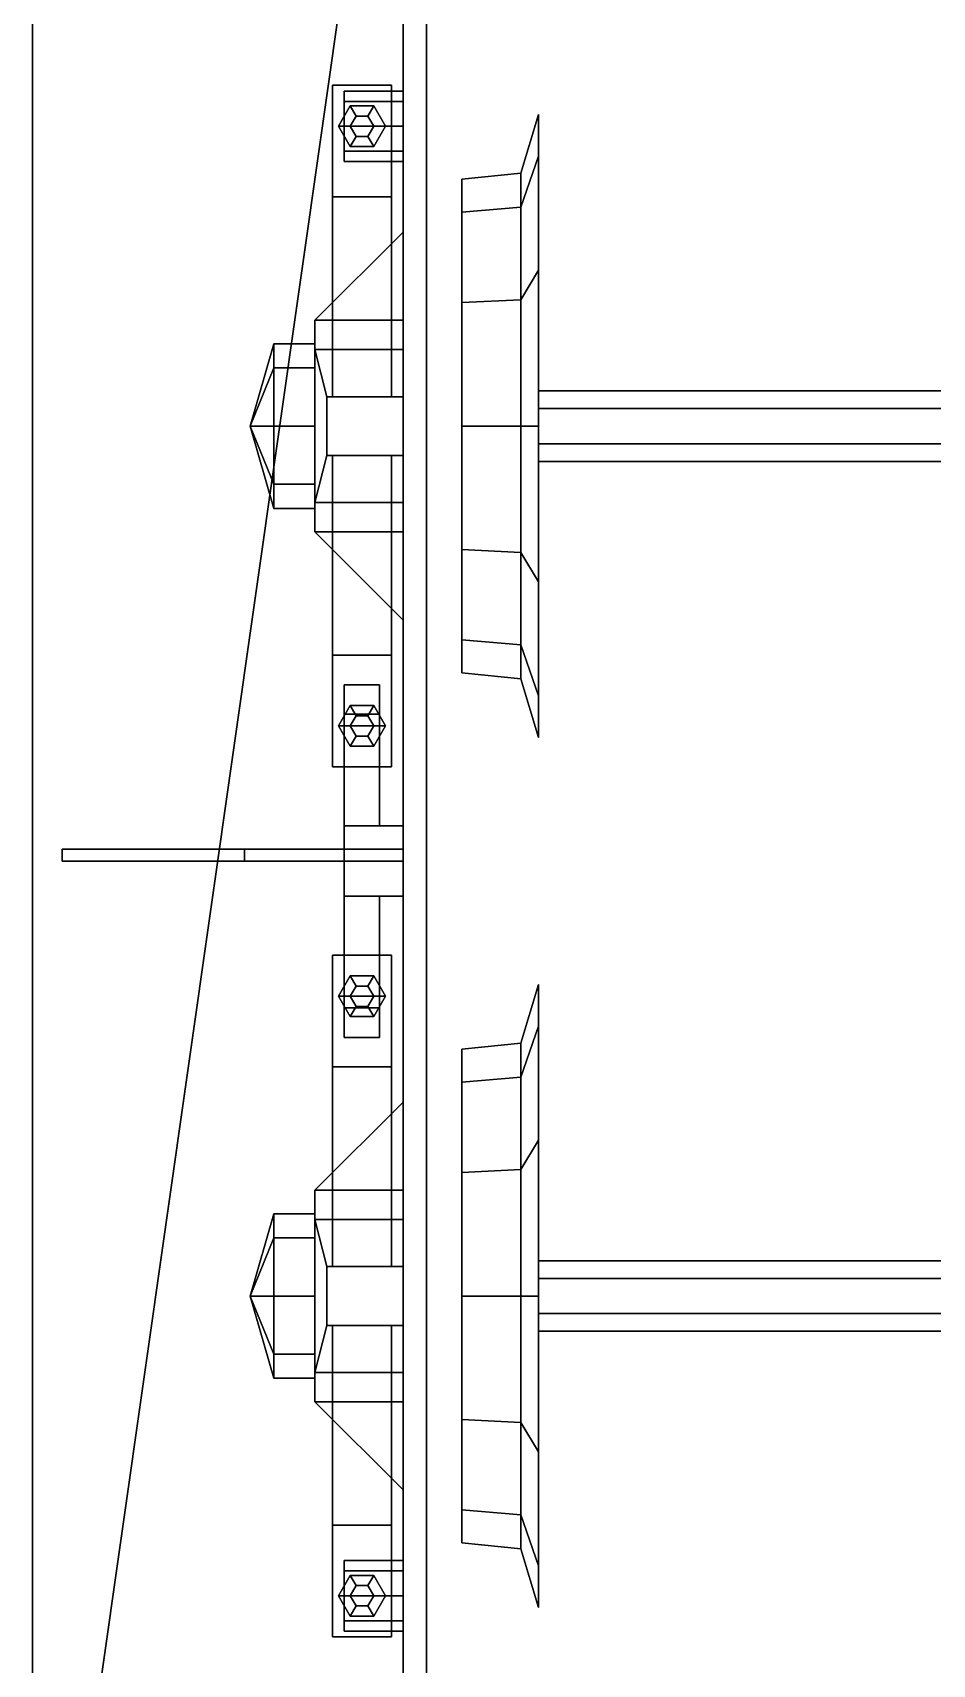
# Model space of a CAD drawing. Header units: millimetres. Extents: x -1.6 to 3, y -15.4 to 27.7.
# Drawn here: x -1.53 to 0, y -13.547 to -10.771 of the extents above; entities that cross this region are included whole.
import ezdxf

# ---------------------------------------------------------------- set-up
doc = ezdxf.new("R2010")
doc.units = ezdxf.units.MM
doc.layers.add('suspension', color=5, linetype='Continuous')
doc.layers.add('wheels', color=2, linetype='Continuous')

msp = doc.modelspace()

# ---------------------------------------------------------------- linework, layer by layer
for points in [[(-0.9, -7.3, 0.32), (-0.9, -13.94, 0.32), (-0.9, -13.94, 1.15), (-0.9, -7.3, 1.15)], [(-0.86, -7.3, 0.32), (-0.86, -13.94, 0.32), (-0.9, -13.94, 0.32), (-0.9, -7.3, 0.32)], [(-0.86, -13.94, 1.15), (-0.86, -13.94, 0.32), (-0.86, -7.3, 0.32), (-0.86, -7.3, 1.15)], [(-1.53, -10.07, 1.15), (-1.53, -14.39, 1.15), (-1.53, -14.39, 2.81), (-1.53, -10.07, 2.81)], [(1.53, -10.07, 1.15), (1.53, -14.39, 1.15), (-1.53, -14.39, 1.15), (-1.53, -10.07, 1.15)], [(-1.53, -10.07, 2.81), (-1.53, -14.39, 2.81), (-1, -10.67, 2.81), (-1, -10.07, 2.81)], [(-1, -10.67, 2.81), (-1.53, -14.39, 2.81), (1.53, -14.39, 2.81), (1, -10.67, 2.81)], [(-1.48, -12.16, 1.11), (-1.17, -12.16, 0.78), (-1.17, -12.18, 0.78), (-1.48, -12.18, 1.11)], [(-0.9, -12.16, 1.15), (-0.9, -12.16, 0.78), (-1.17, -12.16, 0.78), (-1.48, -12.16, 1.11)], [(-1.48, -12.16, 1.15), (-1.48, -12.16, 1.11), (-1.48, -12.18, 1.11), (-1.48, -12.18, 1.15)], [(-0.9, -12.16, 1.15), (-0.9, -12.16, 1.15), (-1.48, -12.16, 1.11), (-1.48, -12.16, 1.15)], [(-1.17, -12.18, 0.78), (-0.9, -12.18, 0.78), (-0.9, -12.18, 1.15), (-1.48, -12.18, 1.11)], [(-1.48, -12.18, 1.11), (-0.9, -12.18, 1.15), (-0.9, -12.18, 1.15), (-1.48, -12.18, 1.15)], [(-1.17, -12.16, 0.78), (-0.9, -12.16, 0.78), (-0.9, -12.18, 0.78), (-1.17, -12.18, 0.78)]]:
    msp.add_3dface(points)
at = {"layer": 'suspension'}
for points in [[(-0.92, -10.86, 0.92), (-0.92, -10.86, 0.85), (-1.02, -10.86, 0.85), (-1.02, -10.86, 0.92)], [(-1.02, -10.86, 0.92), (-1.02, -11.39, 0.92), (-0.92, -11.39, 0.92), (-0.92, -10.86, 0.92)], [(-1.02, -11.05, 0.85), (-1.02, -11.39, 0.76), (-1.02, -11.39, 0.92), (-1.02, -10.86, 0.92)], [(-1.02, -10.86, 0.85), (-1.02, -11.05, 0.85), (-1.02, -10.86, 0.92)], [(-0.92, -10.86, 0.85), (-0.92, -11.05, 0.85), (-1.02, -11.05, 0.85), (-1.02, -10.86, 0.85)], [(-1, -10.87, 0.58), (-1, -10.9724, 0.5376), (-1, -10.99, 0.58), (-1, -10.8876, 0.6224)], [(-1, -10.87, 0.58), (-1, -10.8876, 0.6224), (-0.9, -10.8876, 0.6224), (-0.9, -10.87, 0.58)], [(-1, -10.8876, 0.5376), (-1, -10.93, 0.52), (-1, -10.9724, 0.5376), (-1, -10.87, 0.58)], [(-1, -10.8876, 0.5376), (-1, -10.87, 0.58), (-0.9, -10.87, 0.58), (-0.9, -10.8876, 0.5376)], [(-0.92, -11.39, 0.92), (-0.92, -11.39, 0.76), (-0.92, -11.05, 0.85), (-0.92, -10.86, 0.92)], [(-0.92, -10.86, 0.92), (-0.92, -11.05, 0.85), (-0.92, -10.86, 0.85), (-0.92, -10.86, 0.92)], [(-0.99, -10.8954, 0.92), (-1.01, -10.93, 0.92), (-1.01, -10.93, 0.98), (-0.99, -10.8954, 0.98)], [(-0.99, -10.8954, 0.98), (-1.01, -10.93, 0.98), (-0.99, -10.93, 0.98), (-0.98, -10.9127, 0.98)], [(-1, -10.8876, 0.6224), (-1, -10.99, 0.58), (-1, -10.9724, 0.6224), (-1, -10.93, 0.64)], [(-1, -10.93, 0.52), (-1, -10.8876, 0.5376), (-0.9, -10.8876, 0.5376), (-0.9, -10.93, 0.52)], [(-1, -10.8876, 0.6224), (-1, -10.93, 0.64), (-0.9, -10.93, 0.64), (-0.9, -10.8876, 0.6224)], [(-0.95, -10.8954, 0.92), (-0.99, -10.8954, 0.92), (-0.99, -10.8954, 0.98), (-0.95, -10.8954, 0.98)], [(-0.95, -10.8954, 0.98), (-0.99, -10.8954, 0.98), (-0.98, -10.9127, 0.98), (-0.96, -10.9127, 0.98)], [(-0.93, -10.93, 0.98), (-0.95, -10.8954, 0.98), (-0.96, -10.9127, 0.98), (-0.95, -10.93, 0.98)], [(-0.93, -10.93, 0.92), (-0.95, -10.8954, 0.92), (-0.95, -10.8954, 0.98), (-0.93, -10.93, 0.98)], [(-1.01, -10.93, 0.92), (-0.99, -10.9646, 0.92), (-0.99, -10.9646, 0.98), (-1.01, -10.93, 0.98)], [(-1.01, -10.93, 0.98), (-0.99, -10.9646, 0.98), (-0.98, -10.9473, 0.98), (-0.99, -10.93, 0.98)], [(-1, -10.9724, 0.5376), (-1, -10.93, 0.52), (-0.9, -10.93, 0.52), (-0.9, -10.9724, 0.5376)], [(-1, -10.93, 0.64), (-1, -10.9724, 0.6224), (-0.9, -10.9724, 0.6224), (-0.9, -10.93, 0.64)], [(-0.98, -10.9127, 0.63), (-0.99, -10.93, 0.64), (-0.99, -10.93, 0.85), (-0.98, -10.9127, 0.85)], [(-0.98, -10.9127, 0.98), (-0.99, -10.93, 0.98), (-0.99, -10.93, 1), (-0.98, -10.9127, 1)], [(-0.99, -10.93, 1), (-0.95, -10.93, 1), (-0.96, -10.9127, 1), (-0.98, -10.9127, 1)], [(-0.99, -10.93, 0.64), (-0.98, -10.9473, 0.63), (-0.98, -10.9473, 0.85), (-0.99, -10.93, 0.85)], [(-0.99, -10.93, 0.98), (-0.98, -10.9473, 0.98), (-0.98, -10.9473, 1), (-0.99, -10.93, 1)], [(-0.98, -10.9473, 1), (-0.96, -10.9473, 1), (-0.95, -10.93, 1), (-0.99, -10.93, 1)], [(-0.96, -10.9127, 0.63), (-0.98, -10.9127, 0.63), (-0.98, -10.9127, 0.85), (-0.96, -10.9127, 0.85)], [(-0.96, -10.9127, 0.98), (-0.98, -10.9127, 0.98), (-0.98, -10.9127, 1), (-0.96, -10.9127, 1)], [(-0.95, -10.93, 0.64), (-0.96, -10.9127, 0.63), (-0.96, -10.9127, 0.85), (-0.95, -10.93, 0.85)], [(-0.95, -10.93, 0.98), (-0.96, -10.9127, 0.98), (-0.96, -10.9127, 1), (-0.95, -10.93, 1)], [(-0.96, -10.9473, 0.63), (-0.95, -10.93, 0.64), (-0.95, -10.93, 0.85), (-0.96, -10.9473, 0.85)], [(-0.96, -10.9473, 0.98), (-0.95, -10.93, 0.98), (-0.95, -10.93, 1), (-0.96, -10.9473, 1)], [(-0.95, -10.9646, 0.98), (-0.93, -10.93, 0.98), (-0.95, -10.93, 0.98), (-0.96, -10.9473, 0.98)], [(-0.95, -10.9646, 0.92), (-0.93, -10.93, 0.92), (-0.93, -10.93, 0.98), (-0.95, -10.9646, 0.98)], [(-0.99, -10.9646, 0.98), (-0.95, -10.9646, 0.98), (-0.96, -10.9473, 0.98), (-0.98, -10.9473, 0.98)], [(-0.99, -10.9646, 0.92), (-0.95, -10.9646, 0.92), (-0.95, -10.9646, 0.98), (-0.99, -10.9646, 0.98)], [(-0.98, -10.9473, 0.63), (-0.96, -10.9473, 0.63), (-0.96, -10.9473, 0.85), (-0.98, -10.9473, 0.85)], [(-0.98, -10.9473, 0.98), (-0.96, -10.9473, 0.98), (-0.96, -10.9473, 1), (-0.98, -10.9473, 1)], [(-1, -10.9724, 0.6224), (-1, -10.99, 0.58), (-0.9, -10.99, 0.58), (-0.9, -10.9724, 0.6224)], [(-1, -10.99, 0.58), (-1, -10.9724, 0.5376), (-0.9, -10.9724, 0.5376), (-0.9, -10.99, 0.58)], [(-0.92, -11.05, 0.85), (-0.92, -11.39, 0.76), (-1.02, -11.39, 0.76), (-1.02, -11.05, 0.85)], [(-0.9, -11.26, 0.34), (-0.9, -11.11, 0.34), (-0.9, -11.11, 0.34), (-1.05, -11.26, 0.34)], [(-0.9, -11.11, 0.34), (-0.9, -11.11, 0.32), (-1.05, -11.26, 0.32), (-1.05, -11.26, 0.34)], [(-1.05, -11.26, 0.32), (-0.9, -11.11, 0.32), (-0.9, -11.11, 0.32), (-0.9, -11.26, 0.32)], [(-1.05, -11.26, 0.49), (-0.9, -11.11, 0.49), (-0.9, -11.11, 0.49), (-0.9, -11.26, 0.49)], [(-0.9, -11.11, 0.51), (-0.9, -11.11, 0.49), (-1.05, -11.26, 0.49), (-1.05, -11.26, 0.51)], [(-0.9, -11.26, 0.51), (-0.9, -11.11, 0.51), (-0.9, -11.11, 0.51), (-1.05, -11.26, 0.51)], [(-0.9, -11.26, 0.69), (-0.9, -11.11, 0.69), (-0.9, -11.11, 0.69), (-1.05, -11.26, 0.69)], [(-0.9, -11.11, 0.69), (-0.9, -11.11, 0.67), (-1.05, -11.26, 0.67), (-1.05, -11.26, 0.69)], [(-1.05, -11.26, 0.67), (-0.9, -11.11, 0.67), (-0.9, -11.11, 0.67), (-0.9, -11.26, 0.67)], [(-1.05, -11.26, 0.24), (-1.05, -11.3, 0.51), (-1.05, -11.26, 0.69)], [(-1.05, -11.3, 0.51), (-1.05, -11.341, 0.609), (-1.05, -11.26, 0.69)], [(-1.05, -11.341, 0.609), (-1.05, -11.44, 0.65), (-1.05, -11.26, 0.69)], [(-0.9, -11.26, 0.67), (-0.9, -11.26, 0.51), (-1.05, -11.26, 0.51), (-1.05, -11.26, 0.67)], [(-1.05, -11.44, 0.37), (-1.05, -11.341, 0.411), (-1.05, -11.26, 0.24)], [(-1.05, -11.341, 0.411), (-1.05, -11.3, 0.51), (-1.05, -11.26, 0.24)], [(-1.05, -11.44, 0.37), (-1.05, -11.26, 0.24), (-1.05, -11.62, 0.24), (-1.05, -11.44, 0.37)], [(-0.9, -11.26, 0.49), (-0.9, -11.26, 0.34), (-1.05, -11.26, 0.34), (-1.05, -11.26, 0.49)], [(-0.9, -11.26, 0.32), (-0.9, -11.26, 0.24), (-1.05, -11.26, 0.24), (-1.05, -11.26, 0.32)], [(-1.05, -11.62, 0.24), (-1.05, -11.26, 0.24), (-0.9, -11.26, 0.24), (-0.9, -11.62, 0.24)], [(-1.05, -11.26, 0.69), (-1.05, -11.44, 0.65), (-1.05, -11.62, 0.69)], [(-1.05, -11.31, 0.74), (-1.05, -11.26, 0.69), (-1.05, -11.62, 0.69), (-1.05, -11.57, 0.74)], [(-0.9, -11.31, 0.74), (-0.9, -11.26, 0.69), (-1.05, -11.26, 0.69), (-1.05, -11.31, 0.74)], [(-0.9, -11.62, 0.24), (-0.9, -11.26, 0.24), (-0.9, -11.26, 0.32), (-0.9, -11.62, 0.32)], [(-1.12, -11.3, 0.51), (-1.12, -11.341, 0.411), (-1.16, -11.44, 0.51)], [(-1.12, -11.341, 0.609), (-1.12, -11.3, 0.51), (-1.16, -11.44, 0.51)], [(-1.12, -11.341, 0.411), (-1.12, -11.3, 0.51), (-1.05, -11.3, 0.51), (-1.05, -11.341, 0.411)], [(-1.12, -11.3, 0.51), (-1.12, -11.341, 0.609), (-1.05, -11.341, 0.609), (-1.05, -11.3, 0.51)], [(-1.03, -11.39, 0.74), (-1.05, -11.31, 0.74), (-1.05, -11.57, 0.74), (-1.03, -11.49, 0.74)], [(-0.9, -11.39, 0.74), (-0.9, -11.31, 0.74), (-1.05, -11.31, 0.74), (-1.03, -11.39, 0.74)], [(-1.12, -11.44, 0.65), (-1.12, -11.341, 0.609), (-1.16, -11.44, 0.51)], [(-1.12, -11.341, 0.411), (-1.12, -11.44, 0.37), (-1.16, -11.44, 0.51)], [(-1.12, -11.341, 0.609), (-1.12, -11.44, 0.65), (-1.05, -11.44, 0.65), (-1.05, -11.341, 0.609)], [(-1.12, -11.44, 0.37), (-1.12, -11.341, 0.411), (-1.05, -11.341, 0.411), (-1.05, -11.44, 0.37)], [(-0.9, -11.39, 0.94), (-0.9, -11.39, 0.74), (-1.03, -11.39, 0.74), (-1.03, -11.39, 0.94)], [(-1.03, -11.39, 0.94), (-1.03, -11.39, 0.74), (-1.03, -11.49, 0.74), (-1.03, -11.49, 0.94)], [(-0.9, -11.49, 0.94), (-0.9, -11.39, 0.94), (-1.03, -11.39, 0.94), (-1.03, -11.49, 0.94)], [(-1.12, -11.539, 0.609), (-1.12, -11.44, 0.65), (-1.16, -11.44, 0.51)], [(-1.12, -11.539, 0.411), (-1.12, -11.58, 0.51), (-1.16, -11.44, 0.51)], [(-1.12, -11.44, 0.37), (-1.12, -11.539, 0.411), (-1.16, -11.44, 0.51)], [(-1.12, -11.58, 0.51), (-1.12, -11.539, 0.609), (-1.16, -11.44, 0.51)], [(-1.12, -11.44, 0.65), (-1.12, -11.539, 0.609), (-1.05, -11.539, 0.609), (-1.05, -11.44, 0.65)], [(-1.12, -11.539, 0.411), (-1.12, -11.44, 0.37), (-1.05, -11.44, 0.37), (-1.05, -11.539, 0.411)], [(-1.05, -11.44, 0.65), (-1.05, -11.539, 0.609), (-1.05, -11.62, 0.69)], [(-1.05, -11.539, 0.411), (-1.05, -11.44, 0.37), (-1.05, -11.62, 0.24)], [(-0.9, -11.57, 0.74), (-0.9, -11.49, 0.74), (-1.03, -11.49, 0.74), (-1.05, -11.57, 0.74)], [(-1.03, -11.49, 0.94), (-1.03, -11.49, 0.74), (-0.9, -11.49, 0.74), (-0.9, -11.49, 0.94)], [(-1.02, -11.83, 0.85), (-1.02, -11.49, 0.76), (-0.92, -11.49, 0.76), (-0.92, -11.83, 0.85)], [(-0.92, -12.02, 0.92), (-0.92, -11.49, 0.92), (-1.02, -11.49, 0.92), (-1.02, -12.02, 0.92)], [(-1.02, -11.49, 0.92), (-1.02, -11.49, 0.76), (-1.02, -11.83, 0.85), (-1.02, -12.02, 0.92)], [(-0.92, -11.83, 0.85), (-0.92, -11.49, 0.76), (-0.92, -11.49, 0.92), (-0.92, -12.02, 0.92)], [(-1.12, -11.58, 0.51), (-1.12, -11.539, 0.411), (-1.05, -11.539, 0.411), (-1.05, -11.58, 0.51)], [(-1.12, -11.539, 0.609), (-1.12, -11.58, 0.51), (-1.05, -11.58, 0.51), (-1.05, -11.539, 0.609)], [(-1.05, -11.539, 0.609), (-1.05, -11.58, 0.51), (-1.05, -11.62, 0.69)], [(-1.05, -11.58, 0.51), (-1.05, -11.539, 0.411), (-1.05, -11.62, 0.24)], [(-1.05, -11.57, 0.74), (-1.05, -11.62, 0.69), (-0.9, -11.62, 0.69), (-0.9, -11.57, 0.74)], [(-1.05, -11.62, 0.69), (-1.05, -11.58, 0.51), (-1.05, -11.62, 0.24)], [(-1.05, -11.62, 0.67), (-1.05, -11.62, 0.51), (-0.9, -11.62, 0.51), (-0.9, -11.62, 0.67)], [(-1.05, -11.62, 0.49), (-1.05, -11.62, 0.34), (-0.9, -11.62, 0.34), (-0.9, -11.62, 0.49)], [(-1.05, -11.62, 0.32), (-1.05, -11.62, 0.24), (-0.9, -11.62, 0.24), (-0.9, -11.62, 0.32)], [(-1.05, -11.62, 0.34), (-1.05, -11.62, 0.32), (-0.9, -11.77, 0.32), (-0.9, -11.77, 0.34)], [(-0.9, -11.77, 0.34), (-0.9, -11.62, 0.34), (-1.05, -11.62, 0.34), (-0.9, -11.77, 0.34)], [(-0.9, -11.77, 0.32), (-1.05, -11.62, 0.32), (-0.9, -11.62, 0.32), (-0.9, -11.77, 0.32)], [(-0.9, -11.77, 0.49), (-1.05, -11.62, 0.49), (-0.9, -11.62, 0.49), (-0.9, -11.77, 0.49)], [(-0.9, -11.77, 0.51), (-0.9, -11.62, 0.51), (-1.05, -11.62, 0.51), (-0.9, -11.77, 0.51)], [(-1.05, -11.62, 0.51), (-1.05, -11.62, 0.49), (-0.9, -11.77, 0.49), (-0.9, -11.77, 0.51)], [(-1.05, -11.62, 0.69), (-1.05, -11.62, 0.67), (-0.9, -11.77, 0.67), (-0.9, -11.77, 0.69)], [(-0.9, -11.77, 0.69), (-0.9, -11.62, 0.69), (-1.05, -11.62, 0.69), (-0.9, -11.77, 0.69)], [(-0.9, -11.77, 0.67), (-1.05, -11.62, 0.67), (-0.9, -11.62, 0.67), (-0.9, -11.77, 0.67)], [(-1.02, -12.02, 0.85), (-1.02, -11.83, 0.85), (-0.92, -11.83, 0.85), (-0.92, -12.02, 0.85)], [(-1.02, -12.02, 0.92), (-1.02, -11.83, 0.85), (-1.02, -12.02, 0.85), (-1.02, -12.02, 0.92)], [(-0.92, -12.02, 0.85), (-0.92, -11.83, 0.85), (-0.92, -12.02, 0.92)], [(-1, -11.88, 0.56), (-1, -11.93, 0.53), (-1, -11.93, 0.64), (-1, -11.88, 0.61)], [(-1, -11.88, 0.61), (-1, -11.93, 0.64), (-0.94, -11.93, 0.64), (-0.94, -11.88, 0.61)], [(-0.94, -11.88, 0.61), (-0.94, -11.88, 0.56), (-1, -11.88, 0.56), (-1, -11.88, 0.61)], [(-0.94, -11.88, 0.56), (-0.94, -11.93, 0.53), (-1, -11.93, 0.53), (-1, -11.88, 0.56)], [(-0.94, -11.93, 0.64), (-0.94, -11.93, 0.53), (-0.94, -11.88, 0.56), (-0.94, -11.88, 0.61)], [(-0.99, -11.9154, 0.98), (-1.01, -11.95, 0.98), (-0.99, -11.95, 0.98), (-0.98, -11.9327, 0.98)], [(-0.99, -11.9154, 0.92), (-1.01, -11.95, 0.92), (-1.01, -11.95, 0.98), (-0.99, -11.9154, 0.98)], [(-1, -11.93, 0.53), (-1, -12.12, 0.52), (-1, -12.12, 0.66), (-1, -11.93, 0.64)], [(-0.94, -11.93, 0.53), (-0.94, -12.12, 0.52), (-1, -12.12, 0.52), (-1, -11.93, 0.53)], [(-1, -11.93, 0.64), (-1, -12.12, 0.66), (-0.94, -12.12, 0.66), (-0.94, -11.93, 0.64)], [(-0.95, -11.9154, 0.98), (-0.99, -11.9154, 0.98), (-0.98, -11.9327, 0.98), (-0.96, -11.9327, 0.98)], [(-0.95, -11.9154, 0.92), (-0.99, -11.9154, 0.92), (-0.99, -11.9154, 0.98), (-0.95, -11.9154, 0.98)], [(-0.99, -11.95, 1), (-0.95, -11.95, 1), (-0.96, -11.9327, 1), (-0.98, -11.9327, 1)], [(-0.98, -11.9327, 0.98), (-0.99, -11.95, 0.98), (-0.99, -11.95, 1), (-0.98, -11.9327, 1)], [(-0.98, -11.9327, 0.64), (-0.99, -11.95, 0.64), (-0.99, -11.95, 0.85), (-0.98, -11.9327, 0.85)], [(-0.96, -11.9327, 0.98), (-0.98, -11.9327, 0.98), (-0.98, -11.9327, 1), (-0.96, -11.9327, 1)], [(-0.96, -11.9327, 0.64), (-0.98, -11.9327, 0.64), (-0.98, -11.9327, 0.85), (-0.96, -11.9327, 0.85)], [(-0.93, -11.95, 0.98), (-0.95, -11.9154, 0.98), (-0.96, -11.9327, 0.98), (-0.95, -11.95, 0.98)], [(-0.95, -11.95, 0.98), (-0.96, -11.9327, 0.98), (-0.96, -11.9327, 1), (-0.95, -11.95, 1)], [(-0.95, -11.95, 0.64), (-0.96, -11.9327, 0.64), (-0.96, -11.9327, 0.85), (-0.95, -11.95, 0.85)], [(-0.93, -11.95, 0.92), (-0.95, -11.9154, 0.92), (-0.95, -11.9154, 0.98), (-0.93, -11.95, 0.98)], [(-0.94, -12.12, 0.66), (-0.94, -12.12, 0.52), (-0.94, -11.93, 0.53), (-0.94, -11.93, 0.64)], [(-1.01, -11.95, 0.98), (-0.99, -11.9846, 0.98), (-0.98, -11.9673, 0.98), (-0.99, -11.95, 0.98)], [(-1.01, -11.95, 0.92), (-0.99, -11.9846, 0.92), (-0.99, -11.9846, 0.98), (-1.01, -11.95, 0.98)], [(-0.98, -11.9673, 1), (-0.96, -11.9673, 1), (-0.95, -11.95, 1), (-0.99, -11.95, 1)], [(-0.99, -11.95, 0.98), (-0.98, -11.9673, 0.98), (-0.98, -11.9673, 1), (-0.99, -11.95, 1)], [(-0.99, -11.95, 0.64), (-0.98, -11.9673, 0.64), (-0.98, -11.9673, 0.85), (-0.99, -11.95, 0.85)], [(-0.95, -11.9846, 0.98), (-0.93, -11.95, 0.98), (-0.95, -11.95, 0.98), (-0.96, -11.9673, 0.98)], [(-0.96, -11.9673, 0.98), (-0.95, -11.95, 0.98), (-0.95, -11.95, 1), (-0.96, -11.9673, 1)], [(-0.96, -11.9673, 0.64), (-0.95, -11.95, 0.64), (-0.95, -11.95, 0.85), (-0.96, -11.9673, 0.85)], [(-0.95, -11.9846, 0.92), (-0.93, -11.95, 0.92), (-0.93, -11.95, 0.98), (-0.95, -11.9846, 0.98)], [(-0.99, -11.9846, 0.98), (-0.95, -11.9846, 0.98), (-0.96, -11.9673, 0.98), (-0.98, -11.9673, 0.98)], [(-0.99, -11.9846, 0.92), (-0.95, -11.9846, 0.92), (-0.95, -11.9846, 0.98), (-0.99, -11.9846, 0.98)], [(-0.98, -11.9673, 0.98), (-0.96, -11.9673, 0.98), (-0.96, -11.9673, 1), (-0.98, -11.9673, 1)], [(-0.98, -11.9673, 0.64), (-0.96, -11.9673, 0.64), (-0.96, -11.9673, 0.85), (-0.98, -11.9673, 0.85)], [(-1.02, -12.02, 0.92), (-1.02, -12.02, 0.85), (-0.92, -12.02, 0.85), (-0.92, -12.02, 0.92)], [(-0.9, -12.12, 0.74), (-0.9, -12.12, 0.35), (-1, -12.12, 0.51), (-1, -12.12, 0.69)], [(-1, -12.12, 0.69), (-1, -12.12, 0.51), (-1, -12.24, 0.51), (-1, -12.24, 0.69)], [(-1, -12.24, 0.51), (-1, -12.12, 0.51), (-0.9, -12.12, 0.35), (-0.9, -12.24, 0.35)], [(-0.9, -12.24, 0.74), (-0.9, -12.12, 0.74), (-1, -12.12, 0.69), (-1, -12.24, 0.69)], [(-1, -12.24, 0.69), (-1, -12.24, 0.51), (-0.9, -12.24, 0.35), (-0.9, -12.24, 0.74)], [(-1, -12.24, 0.66), (-1, -12.24, 0.52), (-1, -12.43, 0.53), (-1, -12.43, 0.64)], [(-1, -12.43, 0.53), (-1, -12.24, 0.52), (-0.94, -12.24, 0.52), (-0.94, -12.43, 0.53)], [(-0.94, -12.43, 0.64), (-0.94, -12.24, 0.66), (-1, -12.24, 0.66), (-1, -12.43, 0.64)], [(-0.94, -12.43, 0.53), (-0.94, -12.24, 0.52), (-0.94, -12.24, 0.66), (-0.94, -12.43, 0.64)], [(-1.02, -12.53, 0.85), (-1.02, -12.87, 0.76), (-1.02, -12.87, 0.92), (-1.02, -12.34, 0.92)], [(-1.02, -12.34, 0.92), (-1.02, -12.87, 0.92), (-0.92, -12.87, 0.92), (-0.92, -12.34, 0.92)], [(-0.92, -12.34, 0.85), (-0.92, -12.53, 0.85), (-1.02, -12.53, 0.85), (-1.02, -12.34, 0.85)], [(-1.02, -12.34, 0.85), (-1.02, -12.53, 0.85), (-1.02, -12.34, 0.92)], [(-0.92, -12.34, 0.92), (-0.92, -12.34, 0.85), (-1.02, -12.34, 0.85), (-1.02, -12.34, 0.92)], [(-0.92, -12.87, 0.92), (-0.92, -12.87, 0.76), (-0.92, -12.53, 0.85), (-0.92, -12.34, 0.92)], [(-0.92, -12.34, 0.92), (-0.92, -12.53, 0.85), (-0.92, -12.34, 0.85), (-0.92, -12.34, 0.92)], [(-0.99, -12.3754, 0.98), (-1.01, -12.41, 0.98), (-0.99, -12.41, 0.98), (-0.98, -12.3927, 0.98)], [(-0.99, -12.3754, 0.92), (-1.01, -12.41, 0.92), (-1.01, -12.41, 0.98), (-0.99, -12.3754, 0.98)], [(-0.95, -12.3754, 0.98), (-0.99, -12.3754, 0.98), (-0.98, -12.3927, 0.98), (-0.96, -12.3927, 0.98)], [(-0.95, -12.3754, 0.92), (-0.99, -12.3754, 0.92), (-0.99, -12.3754, 0.98), (-0.95, -12.3754, 0.98)], [(-0.93, -12.41, 0.98), (-0.95, -12.3754, 0.98), (-0.96, -12.3927, 0.98), (-0.95, -12.41, 0.98)], [(-0.93, -12.41, 0.92), (-0.95, -12.3754, 0.92), (-0.95, -12.3754, 0.98), (-0.93, -12.41, 0.98)], [(-0.99, -12.41, 1), (-0.95, -12.41, 1), (-0.96, -12.3927, 1), (-0.98, -12.3927, 1)], [(-0.98, -12.3927, 0.98), (-0.99, -12.41, 0.98), (-0.99, -12.41, 1), (-0.98, -12.3927, 1)], [(-0.98, -12.3927, 0.64), (-0.99, -12.41, 0.64), (-0.99, -12.41, 0.85), (-0.98, -12.3927, 0.85)], [(-0.96, -12.3927, 0.98), (-0.98, -12.3927, 0.98), (-0.98, -12.3927, 1), (-0.96, -12.3927, 1)], [(-0.96, -12.3927, 0.64), (-0.98, -12.3927, 0.64), (-0.98, -12.3927, 0.85), (-0.96, -12.3927, 0.85)], [(-0.95, -12.41, 0.98), (-0.96, -12.3927, 0.98), (-0.96, -12.3927, 1), (-0.95, -12.41, 1)], [(-0.95, -12.41, 0.64), (-0.96, -12.3927, 0.64), (-0.96, -12.3927, 0.85), (-0.95, -12.41, 0.85)], [(-1.01, -12.41, 0.98), (-0.99, -12.4446, 0.98), (-0.98, -12.4273, 0.98), (-0.99, -12.41, 0.98)], [(-1.01, -12.41, 0.92), (-0.99, -12.4446, 0.92), (-0.99, -12.4446, 0.98), (-1.01, -12.41, 0.98)], [(-1, -12.48, 0.56), (-1, -12.43, 0.53), (-0.94, -12.43, 0.53), (-0.94, -12.48, 0.56)], [(-1, -12.43, 0.64), (-1, -12.43, 0.53), (-1, -12.48, 0.56), (-1, -12.48, 0.61)], [(-0.94, -12.48, 0.61), (-0.94, -12.43, 0.64), (-1, -12.43, 0.64), (-1, -12.48, 0.61)], [(-0.98, -12.4273, 1), (-0.96, -12.4273, 1), (-0.95, -12.41, 1), (-0.99, -12.41, 1)], [(-0.99, -12.41, 0.98), (-0.98, -12.4273, 0.98), (-0.98, -12.4273, 1), (-0.99, -12.41, 1)], [(-0.99, -12.41, 0.64), (-0.98, -12.4273, 0.64), (-0.98, -12.4273, 0.85), (-0.99, -12.41, 0.85)], [(-0.99, -12.4446, 0.98), (-0.95, -12.4446, 0.98), (-0.96, -12.4273, 0.98), (-0.98, -12.4273, 0.98)], [(-0.98, -12.4273, 0.98), (-0.96, -12.4273, 0.98), (-0.96, -12.4273, 1), (-0.98, -12.4273, 1)], [(-0.98, -12.4273, 0.64), (-0.96, -12.4273, 0.64), (-0.96, -12.4273, 0.85), (-0.98, -12.4273, 0.85)], [(-0.95, -12.4446, 0.98), (-0.93, -12.41, 0.98), (-0.95, -12.41, 0.98), (-0.96, -12.4273, 0.98)], [(-0.96, -12.4273, 0.98), (-0.95, -12.41, 0.98), (-0.95, -12.41, 1), (-0.96, -12.4273, 1)], [(-0.96, -12.4273, 0.64), (-0.95, -12.41, 0.64), (-0.95, -12.41, 0.85), (-0.96, -12.4273, 0.85)], [(-0.95, -12.4446, 0.92), (-0.93, -12.41, 0.92), (-0.93, -12.41, 0.98), (-0.95, -12.4446, 0.98)], [(-0.94, -12.48, 0.56), (-0.94, -12.43, 0.53), (-0.94, -12.43, 0.64), (-0.94, -12.48, 0.61)], [(-0.99, -12.4446, 0.92), (-0.95, -12.4446, 0.92), (-0.95, -12.4446, 0.98), (-0.99, -12.4446, 0.98)], [(-1, -12.48, 0.61), (-1, -12.48, 0.56), (-0.94, -12.48, 0.56), (-0.94, -12.48, 0.61)], [(-0.92, -12.53, 0.85), (-0.92, -12.87, 0.76), (-1.02, -12.87, 0.76), (-1.02, -12.53, 0.85)], [(-0.9, -12.74, 0.51), (-0.9, -12.59, 0.51), (-0.9, -12.59, 0.51), (-1.05, -12.74, 0.51)], [(-0.9, -12.59, 0.51), (-0.9, -12.59, 0.49), (-1.05, -12.74, 0.49), (-1.05, -12.74, 0.51)], [(-1.05, -12.74, 0.49), (-0.9, -12.59, 0.49), (-0.9, -12.59, 0.49), (-0.9, -12.74, 0.49)], [(-1.05, -12.74, 0.32), (-0.9, -12.59, 0.32), (-0.9, -12.59, 0.32), (-0.9, -12.74, 0.32)], [(-0.9, -12.59, 0.34), (-0.9, -12.59, 0.32), (-1.05, -12.74, 0.32), (-1.05, -12.74, 0.34)], [(-0.9, -12.74, 0.34), (-0.9, -12.59, 0.34), (-0.9, -12.59, 0.34), (-1.05, -12.74, 0.34)], [(-0.9, -12.59, 0.69), (-0.9, -12.59, 0.67), (-1.05, -12.74, 0.67), (-1.05, -12.74, 0.69)], [(-1.05, -12.74, 0.67), (-0.9, -12.59, 0.67), (-0.9, -12.59, 0.67), (-0.9, -12.74, 0.67)], [(-0.9, -12.74, 0.69), (-0.9, -12.59, 0.69), (-0.9, -12.59, 0.69), (-1.05, -12.74, 0.69)], [(-0.9, -12.74, 0.67), (-0.9, -12.74, 0.51), (-1.05, -12.74, 0.51), (-1.05, -12.74, 0.67)], [(-1.05, -12.821, 0.609), (-1.05, -12.92, 0.65), (-1.05, -12.74, 0.69)], [(-1.05, -12.78, 0.51), (-1.05, -12.821, 0.609), (-1.05, -12.74, 0.69)], [(-1.05, -12.74, 0.24), (-1.05, -12.78, 0.51), (-1.05, -12.74, 0.69)], [(-0.9, -12.74, 0.32), (-0.9, -12.74, 0.24), (-1.05, -12.74, 0.24), (-1.05, -12.74, 0.32)], [(-1.05, -12.92, 0.37), (-1.05, -12.74, 0.24), (-1.05, -13.1, 0.24), (-1.05, -12.92, 0.37)], [(-1.05, -13.1, 0.24), (-1.05, -12.74, 0.24), (-0.9, -12.74, 0.24), (-0.9, -13.1, 0.24)], [(-0.9, -12.74, 0.49), (-0.9, -12.74, 0.34), (-1.05, -12.74, 0.34), (-1.05, -12.74, 0.49)], [(-1.05, -12.821, 0.411), (-1.05, -12.78, 0.51), (-1.05, -12.74, 0.24)], [(-1.05, -12.92, 0.37), (-1.05, -12.821, 0.411), (-1.05, -12.74, 0.24)], [(-1.05, -12.79, 0.74), (-1.05, -12.74, 0.69), (-1.05, -13.1, 0.69), (-1.05, -13.05, 0.74)], [(-0.9, -12.79, 0.74), (-0.9, -12.74, 0.69), (-1.05, -12.74, 0.69), (-1.05, -12.79, 0.74)], [(-1.05, -12.74, 0.69), (-1.05, -12.92, 0.65), (-1.05, -13.1, 0.69)], [(-0.9, -13.1, 0.24), (-0.9, -12.74, 0.24), (-0.9, -12.74, 0.32), (-0.9, -13.1, 0.32)], [(-1.12, -12.821, 0.609), (-1.12, -12.78, 0.51), (-1.16, -12.92, 0.51)], [(-1.12, -12.78, 0.51), (-1.12, -12.821, 0.411), (-1.16, -12.92, 0.51)], [(-1.12, -12.78, 0.51), (-1.12, -12.821, 0.609), (-1.05, -12.821, 0.609), (-1.05, -12.78, 0.51)], [(-1.12, -12.821, 0.411), (-1.12, -12.78, 0.51), (-1.05, -12.78, 0.51), (-1.05, -12.821, 0.411)], [(-0.9, -12.87, 0.74), (-0.9, -12.79, 0.74), (-1.05, -12.79, 0.74), (-1.03, -12.87, 0.74)], [(-1.03, -12.87, 0.74), (-1.05, -12.79, 0.74), (-1.05, -13.05, 0.74), (-1.03, -12.97, 0.74)], [(-1.12, -12.92, 0.65), (-1.12, -12.821, 0.609), (-1.16, -12.92, 0.51)], [(-1.12, -12.821, 0.411), (-1.12, -12.92, 0.37), (-1.16, -12.92, 0.51)], [(-1.12, -12.821, 0.609), (-1.12, -12.92, 0.65), (-1.05, -12.92, 0.65), (-1.05, -12.821, 0.609)], [(-1.12, -12.92, 0.37), (-1.12, -12.821, 0.411), (-1.05, -12.821, 0.411), (-1.05, -12.92, 0.37)], [(-1.03, -12.87, 0.94), (-1.03, -12.87, 0.74), (-1.03, -12.97, 0.74), (-1.03, -12.97, 0.94)], [(-0.9, -12.87, 0.94), (-0.9, -12.87, 0.74), (-1.03, -12.87, 0.74), (-1.03, -12.87, 0.94)], [(-0.9, -12.97, 0.94), (-0.9, -12.87, 0.94), (-1.03, -12.87, 0.94), (-1.03, -12.97, 0.94)], [(-1.12, -13.019, 0.609), (-1.12, -12.92, 0.65), (-1.16, -12.92, 0.51)], [(-1.12, -13.06, 0.51), (-1.12, -13.019, 0.609), (-1.16, -12.92, 0.51)], [(-1.12, -12.92, 0.37), (-1.12, -13.019, 0.411), (-1.16, -12.92, 0.51)], [(-1.12, -13.019, 0.411), (-1.12, -13.06, 0.51), (-1.16, -12.92, 0.51)], [(-1.12, -12.92, 0.65), (-1.12, -13.019, 0.609), (-1.05, -13.019, 0.609), (-1.05, -12.92, 0.65)], [(-1.12, -13.019, 0.411), (-1.12, -12.92, 0.37), (-1.05, -12.92, 0.37), (-1.05, -13.019, 0.411)], [(-1.05, -12.92, 0.65), (-1.05, -13.019, 0.609), (-1.05, -13.1, 0.69)], [(-1.05, -13.019, 0.411), (-1.05, -12.92, 0.37), (-1.05, -13.1, 0.24)], [(-0.9, -13.05, 0.74), (-0.9, -12.97, 0.74), (-1.03, -12.97, 0.74), (-1.05, -13.05, 0.74)], [(-1.03, -12.97, 0.94), (-1.03, -12.97, 0.74), (-0.9, -12.97, 0.74), (-0.9, -12.97, 0.94)], [(-1.02, -12.97, 0.92), (-1.02, -12.97, 0.76), (-1.02, -13.31, 0.85), (-1.02, -13.5, 0.92)], [(-1.02, -13.31, 0.85), (-1.02, -12.97, 0.76), (-0.92, -12.97, 0.76), (-0.92, -13.31, 0.85)], [(-0.92, -13.5, 0.92), (-0.92, -12.97, 0.92), (-1.02, -12.97, 0.92), (-1.02, -13.5, 0.92)], [(-0.92, -13.31, 0.85), (-0.92, -12.97, 0.76), (-0.92, -12.97, 0.92), (-0.92, -13.5, 0.92)], [(-1.12, -13.019, 0.609), (-1.12, -13.06, 0.51), (-1.05, -13.06, 0.51), (-1.05, -13.019, 0.609)], [(-1.12, -13.06, 0.51), (-1.12, -13.019, 0.411), (-1.05, -13.019, 0.411), (-1.05, -13.06, 0.51)], [(-1.05, -13.019, 0.609), (-1.05, -13.06, 0.51), (-1.05, -13.1, 0.69)], [(-1.05, -13.06, 0.51), (-1.05, -13.019, 0.411), (-1.05, -13.1, 0.24)], [(-1.05, -13.05, 0.74), (-1.05, -13.1, 0.69), (-0.9, -13.1, 0.69), (-0.9, -13.05, 0.74)], [(-1.05, -13.1, 0.69), (-1.05, -13.06, 0.51), (-1.05, -13.1, 0.24)], [(-1.05, -13.1, 0.67), (-1.05, -13.1, 0.51), (-0.9, -13.1, 0.51), (-0.9, -13.1, 0.67)], [(-1.05, -13.1, 0.32), (-1.05, -13.1, 0.24), (-0.9, -13.1, 0.24), (-0.9, -13.1, 0.32)], [(-1.05, -13.1, 0.51), (-1.05, -13.1, 0.49), (-0.9, -13.25, 0.49), (-0.9, -13.25, 0.51)], [(-0.9, -13.25, 0.51), (-0.9, -13.1, 0.51), (-1.05, -13.1, 0.51), (-0.9, -13.25, 0.51)], [(-0.9, -13.25, 0.49), (-1.05, -13.1, 0.49), (-0.9, -13.1, 0.49), (-0.9, -13.25, 0.49)], [(-0.9, -13.25, 0.32), (-1.05, -13.1, 0.32), (-0.9, -13.1, 0.32), (-0.9, -13.25, 0.32)], [(-0.9, -13.25, 0.34), (-0.9, -13.1, 0.34), (-1.05, -13.1, 0.34), (-0.9, -13.25, 0.34)], [(-1.05, -13.1, 0.34), (-1.05, -13.1, 0.32), (-0.9, -13.25, 0.32), (-0.9, -13.25, 0.34)], [(-1.05, -13.1, 0.49), (-1.05, -13.1, 0.34), (-0.9, -13.1, 0.34), (-0.9, -13.1, 0.49)], [(-1.05, -13.1, 0.69), (-1.05, -13.1, 0.67), (-0.9, -13.25, 0.67), (-0.9, -13.25, 0.69)], [(-0.9, -13.25, 0.67), (-1.05, -13.1, 0.67), (-0.9, -13.1, 0.67), (-0.9, -13.25, 0.67)], [(-0.9, -13.25, 0.69), (-0.9, -13.1, 0.69), (-1.05, -13.1, 0.69), (-0.9, -13.25, 0.69)], [(-1.02, -13.5, 0.92), (-1.02, -13.31, 0.85), (-1.02, -13.5, 0.85), (-1.02, -13.5, 0.92)], [(-1.02, -13.5, 0.85), (-1.02, -13.31, 0.85), (-0.92, -13.31, 0.85), (-0.92, -13.5, 0.85)], [(-0.92, -13.5, 0.85), (-0.92, -13.31, 0.85), (-0.92, -13.5, 0.92)], [(-1, -13.37, 0.58), (-1, -13.3876, 0.6224), (-0.9, -13.3876, 0.6224), (-0.9, -13.37, 0.58)], [(-1, -13.37, 0.58), (-1, -13.4724, 0.5376), (-1, -13.49, 0.58), (-1, -13.3876, 0.6224)], [(-1, -13.3876, 0.5376), (-1, -13.37, 0.58), (-0.9, -13.37, 0.58), (-0.9, -13.3876, 0.5376)], [(-1, -13.3876, 0.5376), (-1, -13.43, 0.52), (-1, -13.4724, 0.5376), (-1, -13.37, 0.58)], [(-0.99, -13.3954, 0.92), (-1.01, -13.43, 0.92), (-1.01, -13.43, 0.98), (-0.99, -13.3954, 0.98)], [(-0.99, -13.3954, 0.98), (-1.01, -13.43, 0.98), (-0.99, -13.43, 0.98), (-0.98, -13.4127, 0.98)], [(-1, -13.3876, 0.6224), (-1, -13.49, 0.58), (-1, -13.4724, 0.6224), (-1, -13.43, 0.64)], [(-1, -13.43, 0.52), (-1, -13.3876, 0.5376), (-0.9, -13.3876, 0.5376), (-0.9, -13.43, 0.52)], [(-1, -13.3876, 0.6224), (-1, -13.43, 0.64), (-0.9, -13.43, 0.64), (-0.9, -13.3876, 0.6224)], [(-0.95, -13.3954, 0.92), (-0.99, -13.3954, 0.92), (-0.99, -13.3954, 0.98), (-0.95, -13.3954, 0.98)], [(-0.95, -13.3954, 0.98), (-0.99, -13.3954, 0.98), (-0.98, -13.4127, 0.98), (-0.96, -13.4127, 0.98)], [(-0.93, -13.43, 0.98), (-0.95, -13.3954, 0.98), (-0.96, -13.4127, 0.98), (-0.95, -13.43, 0.98)], [(-0.93, -13.43, 0.92), (-0.95, -13.3954, 0.92), (-0.95, -13.3954, 0.98), (-0.93, -13.43, 0.98)], [(-1.01, -13.43, 0.92), (-0.99, -13.4646, 0.92), (-0.99, -13.4646, 0.98), (-1.01, -13.43, 0.98)], [(-1.01, -13.43, 0.98), (-0.99, -13.4646, 0.98), (-0.98, -13.4473, 0.98), (-0.99, -13.43, 0.98)], [(-1, -13.4724, 0.5376), (-1, -13.43, 0.52), (-0.9, -13.43, 0.52), (-0.9, -13.4724, 0.5376)], [(-1, -13.43, 0.64), (-1, -13.4724, 0.6224), (-0.9, -13.4724, 0.6224), (-0.9, -13.43, 0.64)], [(-0.98, -13.4127, 0.63), (-0.99, -13.43, 0.64), (-0.99, -13.43, 0.85), (-0.98, -13.4127, 0.85)], [(-0.98, -13.4127, 0.98), (-0.99, -13.43, 0.98), (-0.99, -13.43, 1), (-0.98, -13.4127, 1)], [(-0.99, -13.43, 1), (-0.95, -13.43, 1), (-0.96, -13.4127, 1), (-0.98, -13.4127, 1)], [(-0.99, -13.43, 0.64), (-0.98, -13.4473, 0.63), (-0.98, -13.4473, 0.85), (-0.99, -13.43, 0.85)], [(-0.99, -13.43, 0.98), (-0.98, -13.4473, 0.98), (-0.98, -13.4473, 1), (-0.99, -13.43, 1)], [(-0.98, -13.4473, 1), (-0.96, -13.4473, 1), (-0.95, -13.43, 1), (-0.99, -13.43, 1)], [(-0.96, -13.4127, 0.63), (-0.98, -13.4127, 0.63), (-0.98, -13.4127, 0.85), (-0.96, -13.4127, 0.85)], [(-0.96, -13.4127, 0.98), (-0.98, -13.4127, 0.98), (-0.98, -13.4127, 1), (-0.96, -13.4127, 1)], [(-0.95, -13.43, 0.64), (-0.96, -13.4127, 0.63), (-0.96, -13.4127, 0.85), (-0.95, -13.43, 0.85)], [(-0.95, -13.43, 0.98), (-0.96, -13.4127, 0.98), (-0.96, -13.4127, 1), (-0.95, -13.43, 1)], [(-0.96, -13.4473, 0.63), (-0.95, -13.43, 0.64), (-0.95, -13.43, 0.85), (-0.96, -13.4473, 0.85)], [(-0.96, -13.4473, 0.98), (-0.95, -13.43, 0.98), (-0.95, -13.43, 1), (-0.96, -13.4473, 1)], [(-0.95, -13.4646, 0.98), (-0.93, -13.43, 0.98), (-0.95, -13.43, 0.98), (-0.96, -13.4473, 0.98)], [(-0.95, -13.4646, 0.92), (-0.93, -13.43, 0.92), (-0.93, -13.43, 0.98), (-0.95, -13.4646, 0.98)], [(-0.99, -13.4646, 0.98), (-0.95, -13.4646, 0.98), (-0.96, -13.4473, 0.98), (-0.98, -13.4473, 0.98)], [(-0.98, -13.4473, 0.63), (-0.96, -13.4473, 0.63), (-0.96, -13.4473, 0.85), (-0.98, -13.4473, 0.85)], [(-0.98, -13.4473, 0.98), (-0.96, -13.4473, 0.98), (-0.96, -13.4473, 1), (-0.98, -13.4473, 1)], [(-1, -13.4724, 0.6224), (-1, -13.49, 0.58), (-0.9, -13.49, 0.58), (-0.9, -13.4724, 0.6224)], [(-1, -13.49, 0.58), (-1, -13.4724, 0.5376), (-0.9, -13.4724, 0.5376), (-0.9, -13.49, 0.58)], [(-0.99, -13.4646, 0.92), (-0.95, -13.4646, 0.92), (-0.95, -13.4646, 0.98), (-0.99, -13.4646, 0.98)], [(-1.02, -13.5, 0.92), (-1.02, -13.5, 0.85), (-0.92, -13.5, 0.85), (-0.92, -13.5, 0.92)]]:
    msp.add_3dface(points, dxfattribs=at)
at = {"layer": 'wheels'}
for points in [[(-0.7, -11.01, 0.51), (-0.7, -11.0676, 0.725), (-0.67, -10.981, 0.775), (-0.67, -10.91, 0.51)], [(-0.7, -11.0676, 0.295), (-0.7, -11.01, 0.51), (-0.67, -10.91, 0.51), (-0.67, -10.981, 0.245)], [(-0.67, -11.97, 0.51), (-0.67, -10.981, 0.245), (-0.67, -10.91, 0.51), (-0.67, -11.899, 0.775)], [(-0.67, -11.899, 0.775), (-0.67, -10.91, 0.51), (-0.67, -10.981, 0.775), (-0.67, -11.705, 0.969)], [(-0.7, -11.225, 0.1376), (-0.7, -11.0676, 0.295), (-0.67, -10.981, 0.245), (-0.67, -11.175, 0.051)], [(-0.7, -11.0676, 0.725), (-0.7, -11.225, 0.8824), (-0.67, -11.175, 0.969), (-0.67, -10.981, 0.775)], [(-0.67, -11.705, 0.969), (-0.67, -10.981, 0.775), (-0.67, -11.175, 0.969), (-0.67, -11.44, 1.04)], [(-0.67, -11.899, 0.245), (-0.67, -11.175, 0.051), (-0.67, -10.981, 0.245), (-0.67, -11.97, 0.51)], [(-0.8, -11.02, 0.51), (-0.8, -11.0763, 0.72), (-0.7, -11.0676, 0.725), (-0.7, -11.01, 0.51)], [(-0.8, -11.0763, 0.3), (-0.8, -11.02, 0.51), (-0.7, -11.01, 0.51), (-0.7, -11.0676, 0.295)], [(-0.8, -11.8037, 0.72), (-0.8, -11.02, 0.51), (-0.8, -11.0763, 0.3), (-0.8, -11.86, 0.51)], [(-0.8, -11.65, 0.8737), (-0.8, -11.0763, 0.72), (-0.8, -11.02, 0.51), (-0.8, -11.8037, 0.72)], [(-0.8, -11.23, 0.1463), (-0.8, -11.0763, 0.3), (-0.7, -11.0676, 0.295), (-0.7, -11.225, 0.1376)], [(-0.8, -11.0763, 0.72), (-0.8, -11.23, 0.8737), (-0.7, -11.225, 0.8824), (-0.7, -11.0676, 0.725)], [(-0.8, -11.86, 0.51), (-0.8, -11.0763, 0.3), (-0.8, -11.23, 0.1463), (-0.8, -11.8037, 0.3)], [(-0.8, -11.44, 0.93), (-0.8, -11.23, 0.8737), (-0.8, -11.0763, 0.72), (-0.8, -11.65, 0.8737)], [(-0.7, -11.225, 0.8824), (-0.7, -11.44, 0.94), (-0.67, -11.44, 1.04), (-0.67, -11.175, 0.969)], [(-0.7, -11.44, 0.08), (-0.7, -11.225, 0.1376), (-0.67, -11.175, 0.051), (-0.67, -11.44, -0.02)], [(-0.67, -11.705, 0.051), (-0.67, -11.44, -0.02), (-0.67, -11.175, 0.051), (-0.67, -11.899, 0.245)], [(-0.8, -11.44, 0.09), (-0.8, -11.23, 0.1463), (-0.7, -11.225, 0.1376), (-0.7, -11.44, 0.08)], [(-0.8, -11.23, 0.8737), (-0.8, -11.44, 0.93), (-0.7, -11.44, 0.94), (-0.7, -11.225, 0.8824)], [(-0.8, -11.8037, 0.3), (-0.8, -11.23, 0.1463), (-0.8, -11.44, 0.09), (-0.8, -11.65, 0.1463)], [(0.67, -11.38, 0.51), (0.67, -11.41, 0.458), (-0.67, -11.41, 0.458), (-0.67, -11.38, 0.51)], [(0.67, -11.41, 0.562), (0.67, -11.38, 0.51), (-0.67, -11.38, 0.51), (-0.67, -11.41, 0.562)], [(0.67, -11.41, 0.458), (0.67, -11.47, 0.458), (-0.67, -11.47, 0.458), (-0.67, -11.41, 0.458)], [(0.67, -11.47, 0.562), (0.67, -11.41, 0.562), (-0.67, -11.41, 0.562), (-0.67, -11.47, 0.562)], [(-0.8, -11.65, 0.1463), (-0.8, -11.44, 0.09), (-0.7, -11.44, 0.08), (-0.7, -11.655, 0.1376)], [(-0.8, -11.44, 0.93), (-0.8, -11.65, 0.8737), (-0.7, -11.655, 0.8824), (-0.7, -11.44, 0.94)], [(-0.7, -11.44, 0.94), (-0.7, -11.655, 0.8824), (-0.67, -11.705, 0.969), (-0.67, -11.44, 1.04)], [(-0.7, -11.655, 0.1376), (-0.7, -11.44, 0.08), (-0.67, -11.44, -0.02), (-0.67, -11.705, 0.051)], [(0.67, -11.47, 0.458), (0.67, -11.5, 0.51), (-0.67, -11.5, 0.51), (-0.67, -11.47, 0.458)], [(0.67, -11.5, 0.51), (0.67, -11.47, 0.562), (-0.67, -11.47, 0.562), (-0.67, -11.5, 0.51)], [(-0.8, -11.8037, 0.3), (-0.8, -11.65, 0.1463), (-0.7, -11.655, 0.1376), (-0.7, -11.8124, 0.295)], [(-0.8, -11.65, 0.8737), (-0.8, -11.8037, 0.72), (-0.7, -11.8124, 0.725), (-0.7, -11.655, 0.8824)], [(-0.7, -11.8124, 0.295), (-0.7, -11.655, 0.1376), (-0.67, -11.705, 0.051), (-0.67, -11.899, 0.245)], [(-0.7, -11.655, 0.8824), (-0.7, -11.8124, 0.725), (-0.67, -11.899, 0.775), (-0.67, -11.705, 0.969)], [(-0.8, -11.8037, 0.72), (-0.8, -11.86, 0.51), (-0.7, -11.87, 0.51), (-0.7, -11.8124, 0.725)], [(-0.8, -11.86, 0.51), (-0.8, -11.8037, 0.3), (-0.7, -11.8124, 0.295), (-0.7, -11.87, 0.51)], [(-0.7, -11.8124, 0.725), (-0.7, -11.87, 0.51), (-0.67, -11.97, 0.51), (-0.67, -11.899, 0.775)], [(-0.7, -11.87, 0.51), (-0.7, -11.8124, 0.295), (-0.67, -11.899, 0.245), (-0.67, -11.97, 0.51)], [(-0.7, -12.5476, 0.295), (-0.7, -12.49, 0.51), (-0.67, -12.39, 0.51), (-0.67, -12.461, 0.245)], [(-0.7, -12.49, 0.51), (-0.7, -12.5476, 0.725), (-0.67, -12.461, 0.775), (-0.67, -12.39, 0.51)], [(-0.67, -13.379, 0.775), (-0.67, -12.39, 0.51), (-0.67, -12.461, 0.775), (-0.67, -13.185, 0.969)], [(-0.67, -13.45, 0.51), (-0.67, -12.461, 0.245), (-0.67, -12.39, 0.51), (-0.67, -13.379, 0.775)], [(-0.7, -12.5476, 0.725), (-0.7, -12.705, 0.8824), (-0.67, -12.655, 0.969), (-0.67, -12.461, 0.775)], [(-0.7, -12.705, 0.1376), (-0.7, -12.5476, 0.295), (-0.67, -12.461, 0.245), (-0.67, -12.655, 0.051)], [(-0.67, -13.379, 0.245), (-0.67, -12.655, 0.051), (-0.67, -12.461, 0.245), (-0.67, -13.45, 0.51)], [(-0.67, -13.185, 0.969), (-0.67, -12.461, 0.775), (-0.67, -12.655, 0.969), (-0.67, -12.92, 1.04)], [(-0.8, -12.5, 0.51), (-0.8, -12.5563, 0.72), (-0.7, -12.5476, 0.725), (-0.7, -12.49, 0.51)], [(-0.8, -12.5563, 0.3), (-0.8, -12.5, 0.51), (-0.7, -12.49, 0.51), (-0.7, -12.5476, 0.295)], [(-0.8, -13.13, 0.8737), (-0.8, -12.5563, 0.72), (-0.8, -12.5, 0.51), (-0.8, -13.2837, 0.72)], [(-0.8, -13.2837, 0.72), (-0.8, -12.5, 0.51), (-0.8, -12.5563, 0.3), (-0.8, -13.34, 0.51)], [(-0.8, -12.71, 0.1463), (-0.8, -12.5563, 0.3), (-0.7, -12.5476, 0.295), (-0.7, -12.705, 0.1376)], [(-0.8, -12.5563, 0.72), (-0.8, -12.71, 0.8737), (-0.7, -12.705, 0.8824), (-0.7, -12.5476, 0.725)], [(-0.8, -13.34, 0.51), (-0.8, -12.5563, 0.3), (-0.8, -12.71, 0.1463), (-0.8, -13.2837, 0.3)], [(-0.8, -12.92, 0.93), (-0.8, -12.71, 0.8737), (-0.8, -12.5563, 0.72), (-0.8, -13.13, 0.8737)], [(-0.7, -12.705, 0.8824), (-0.7, -12.92, 0.94), (-0.67, -12.92, 1.04), (-0.67, -12.655, 0.969)], [(-0.7, -12.92, 0.08), (-0.7, -12.705, 0.1376), (-0.67, -12.655, 0.051), (-0.67, -12.92, -0.02)], [(-0.67, -13.185, 0.051), (-0.67, -12.92, -0.02), (-0.67, -12.655, 0.051), (-0.67, -13.379, 0.245)], [(-0.8, -12.92, 0.09), (-0.8, -12.71, 0.1463), (-0.7, -12.705, 0.1376), (-0.7, -12.92, 0.08)], [(-0.8, -12.71, 0.8737), (-0.8, -12.92, 0.93), (-0.7, -12.92, 0.94), (-0.7, -12.705, 0.8824)], [(-0.8, -13.2837, 0.3), (-0.8, -12.71, 0.1463), (-0.8, -12.92, 0.09), (-0.8, -13.13, 0.1463)], [(0.67, -12.89, 0.562), (0.67, -12.86, 0.51), (-0.67, -12.86, 0.51), (-0.67, -12.89, 0.562)], [(0.67, -12.86, 0.51), (0.67, -12.89, 0.458), (-0.67, -12.89, 0.458), (-0.67, -12.86, 0.51)], [(0.67, -12.95, 0.562), (0.67, -12.89, 0.562), (-0.67, -12.89, 0.562), (-0.67, -12.95, 0.562)], [(0.67, -12.89, 0.458), (0.67, -12.95, 0.458), (-0.67, -12.95, 0.458), (-0.67, -12.89, 0.458)], [(-0.8, -13.13, 0.1463), (-0.8, -12.92, 0.09), (-0.7, -12.92, 0.08), (-0.7, -13.135, 0.1376)], [(-0.8, -12.92, 0.93), (-0.8, -13.13, 0.8737), (-0.7, -13.135, 0.8824), (-0.7, -12.92, 0.94)], [(-0.7, -12.92, 0.94), (-0.7, -13.135, 0.8824), (-0.67, -13.185, 0.969), (-0.67, -12.92, 1.04)], [(-0.7, -13.135, 0.1376), (-0.7, -12.92, 0.08), (-0.67, -12.92, -0.02), (-0.67, -13.185, 0.051)], [(0.67, -12.98, 0.51), (0.67, -12.95, 0.562), (-0.67, -12.95, 0.562), (-0.67, -12.98, 0.51)], [(0.67, -12.95, 0.458), (0.67, -12.98, 0.51), (-0.67, -12.98, 0.51), (-0.67, -12.95, 0.458)], [(-0.8, -13.2837, 0.3), (-0.8, -13.13, 0.1463), (-0.7, -13.135, 0.1376), (-0.7, -13.2924, 0.295)], [(-0.8, -13.13, 0.8737), (-0.8, -13.2837, 0.72), (-0.7, -13.2924, 0.725), (-0.7, -13.135, 0.8824)], [(-0.7, -13.2924, 0.295), (-0.7, -13.135, 0.1376), (-0.67, -13.185, 0.051), (-0.67, -13.379, 0.245)], [(-0.7, -13.135, 0.8824), (-0.7, -13.2924, 0.725), (-0.67, -13.379, 0.775), (-0.67, -13.185, 0.969)], [(-0.8, -13.2837, 0.72), (-0.8, -13.34, 0.51), (-0.7, -13.35, 0.51), (-0.7, -13.2924, 0.725)], [(-0.8, -13.34, 0.51), (-0.8, -13.2837, 0.3), (-0.7, -13.2924, 0.295), (-0.7, -13.35, 0.51)], [(-0.7, -13.2924, 0.725), (-0.7, -13.35, 0.51), (-0.67, -13.45, 0.51), (-0.67, -13.379, 0.775)], [(-0.7, -13.35, 0.51), (-0.7, -13.2924, 0.295), (-0.67, -13.379, 0.245), (-0.67, -13.45, 0.51)]]:
    msp.add_3dface(points, dxfattribs=at)

doc.saveas('drawing.dxf')
